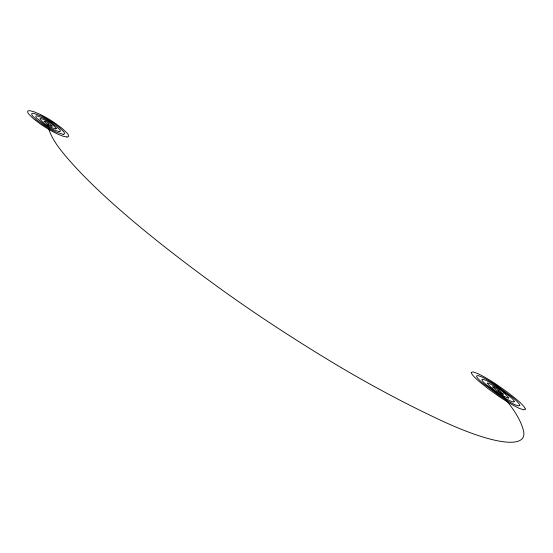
<?xml version="1.0" encoding="UTF-8"?>
<svg xmlns="http://www.w3.org/2000/svg" width="553" height="553" viewBox="0 0 553 553"><rect width="100%" height="100%" fill="white"/><g stroke="black" fill="none" stroke-linecap="round" stroke-linejoin="round"><path stroke-width="0.83" d="M48.042 123.678A337.15 59.517 29.2 0 0 63.187 153.105A498.267 82.079 30.3 0 0 218.884 287.643A357.528 65.683 29.9 0 0 328.406 359.955A249.942 50.496 29.9 0 0 443.188 421.434A132.285 29.268 30.6 0 0 523.629 431.54A278.982 64.176 28.9 0 0 497.928 390.48M56.254 128.552L55.535 128.973C49.625 127.238 43.5 123.851 39.864 118.833L40.632 118.446C46.514 120.229 52.576 123.561 56.254 128.552M52.141 126.112L50.959 126.139L48.049 124.715L43.95 121.252L45.152 121.245L48.035 122.655L52.141 126.112M525.35 409.109L523.76 409.863L519.308 408.363A27.401 5.288 31.4 0 1 509.278 402.985A39.961 7.624 31.4 0 1 499.269 396.639L488.154 388.724L478.843 381.224A39.664 7.555 31.3 0 1 473.347 375.902A25.355 4.873 31.2 0 1 471.294 372.39L473.147 371.886L478.117 373.745A25.59 4.984 31.2 0 1 487.117 378.577A40.618 8.018 31.2 0 1 496.642 384.577L507.433 392.195L516.848 399.653A40.929 8.101 31.3 0 1 522.751 405.204A26.081 5.108 31.4 0 1 525.35 409.109M519.799 405.342L518.507 405.923L514.947 404.72A21.899 4.23 31.4 0 1 506.963 400.434A32.012 6.131 31.4 0 1 498.993 395.388L482.672 383.084A31.818 6.083 31.3 0 1 478.241 378.805A20.337 3.919 31.2 0 1 476.562 375.964L478.02 375.542L482.009 377.028A20.489 3.989 31.2 0 1 489.239 380.913A32.433 6.38 31.2 0 1 496.898 385.738L513.08 397.828A32.634 6.429 31.3 0 1 517.767 402.245A20.8 4.065 31.4 0 1 519.799 405.342M514.283 401.596L513.295 402.017L510.626 401.105A16.41 3.173 31.4 0 1 504.668 397.904A24.042 4.618 31.4 0 1 498.723 394.144L486.495 384.936A23.938 4.59 31.3 0 1 483.149 381.715A15.297 2.952 31.3 0 1 481.857 379.565L482.935 379.234L485.928 380.34A15.38 2.993 31.2 0 1 491.382 383.27A24.277 4.763 31.3 0 1 497.154 386.906L509.299 395.996A24.387 4.79 31.3 0 1 512.79 399.294A15.553 3.035 31.4 0 1 514.283 401.596M508.801 397.87L508.131 398.139C500.375 394.669 492.509 389.879 487.179 383.181L487.891 382.953C495.647 386.429 503.43 391.213 508.801 397.87M503.348 394.165L502.117 393.985L498.191 391.69L492.536 386.824L493.891 387.072L497.665 389.277L503.348 394.165M66.913 137.026L62.835 136.149L57.291 133.895A24.795 4.41 26.1 0 1 48.083 128.946A36.166 6.38 26.1 0 1 40.452 124.059L33.401 118.667L28.867 114.188A36.021 6.311 26.1 0 1 27.65 111.588A23.143 4.044 26 0 1 29.668 110.69L33.802 111.678L39.705 114.181A23.433 4.113 25.9 0 1 48 118.646A37.196 6.595 25.8 0 1 55.348 123.319L62.316 128.566L67.065 133.1A37.348 6.671 25.8 0 1 68.62 135.886A23.675 4.237 25.9 0 1 66.913 137.026M63.104 134.331L55.411 131.814A19.839 3.525 26 0 1 48.076 127.874A29.005 5.122 26.1 0 1 41.993 123.983L36.36 119.683L32.717 116.095A28.908 5.074 26.1 0 1 31.715 113.994A18.553 3.249 26 0 1 33.304 113.261L41.344 116.047A18.74 3.297 25.9 0 1 48.014 119.635A29.662 5.253 25.8 0 1 53.911 123.388L59.496 127.598L63.27 131.22A29.758 5.302 25.8 0 1 64.487 133.432A18.892 3.373 25.9 0 1 63.104 134.331M59.309 131.642L53.544 129.755A14.89 2.641 26 0 1 48.07 126.81A21.809 3.85 26.1 0 1 43.528 123.907L36.56 117.996A21.761 3.823 26 0 1 35.786 116.413A13.949 2.447 26 0 1 36.961 115.847L42.996 117.934A14.053 2.475 25.9 0 1 48.021 120.63A22.182 3.926 25.9 0 1 52.459 123.464L59.475 129.34A22.238 3.954 25.9 0 1 60.367 130.992A14.136 2.516 25.9 0 1 59.309 131.642"/></g></svg>
